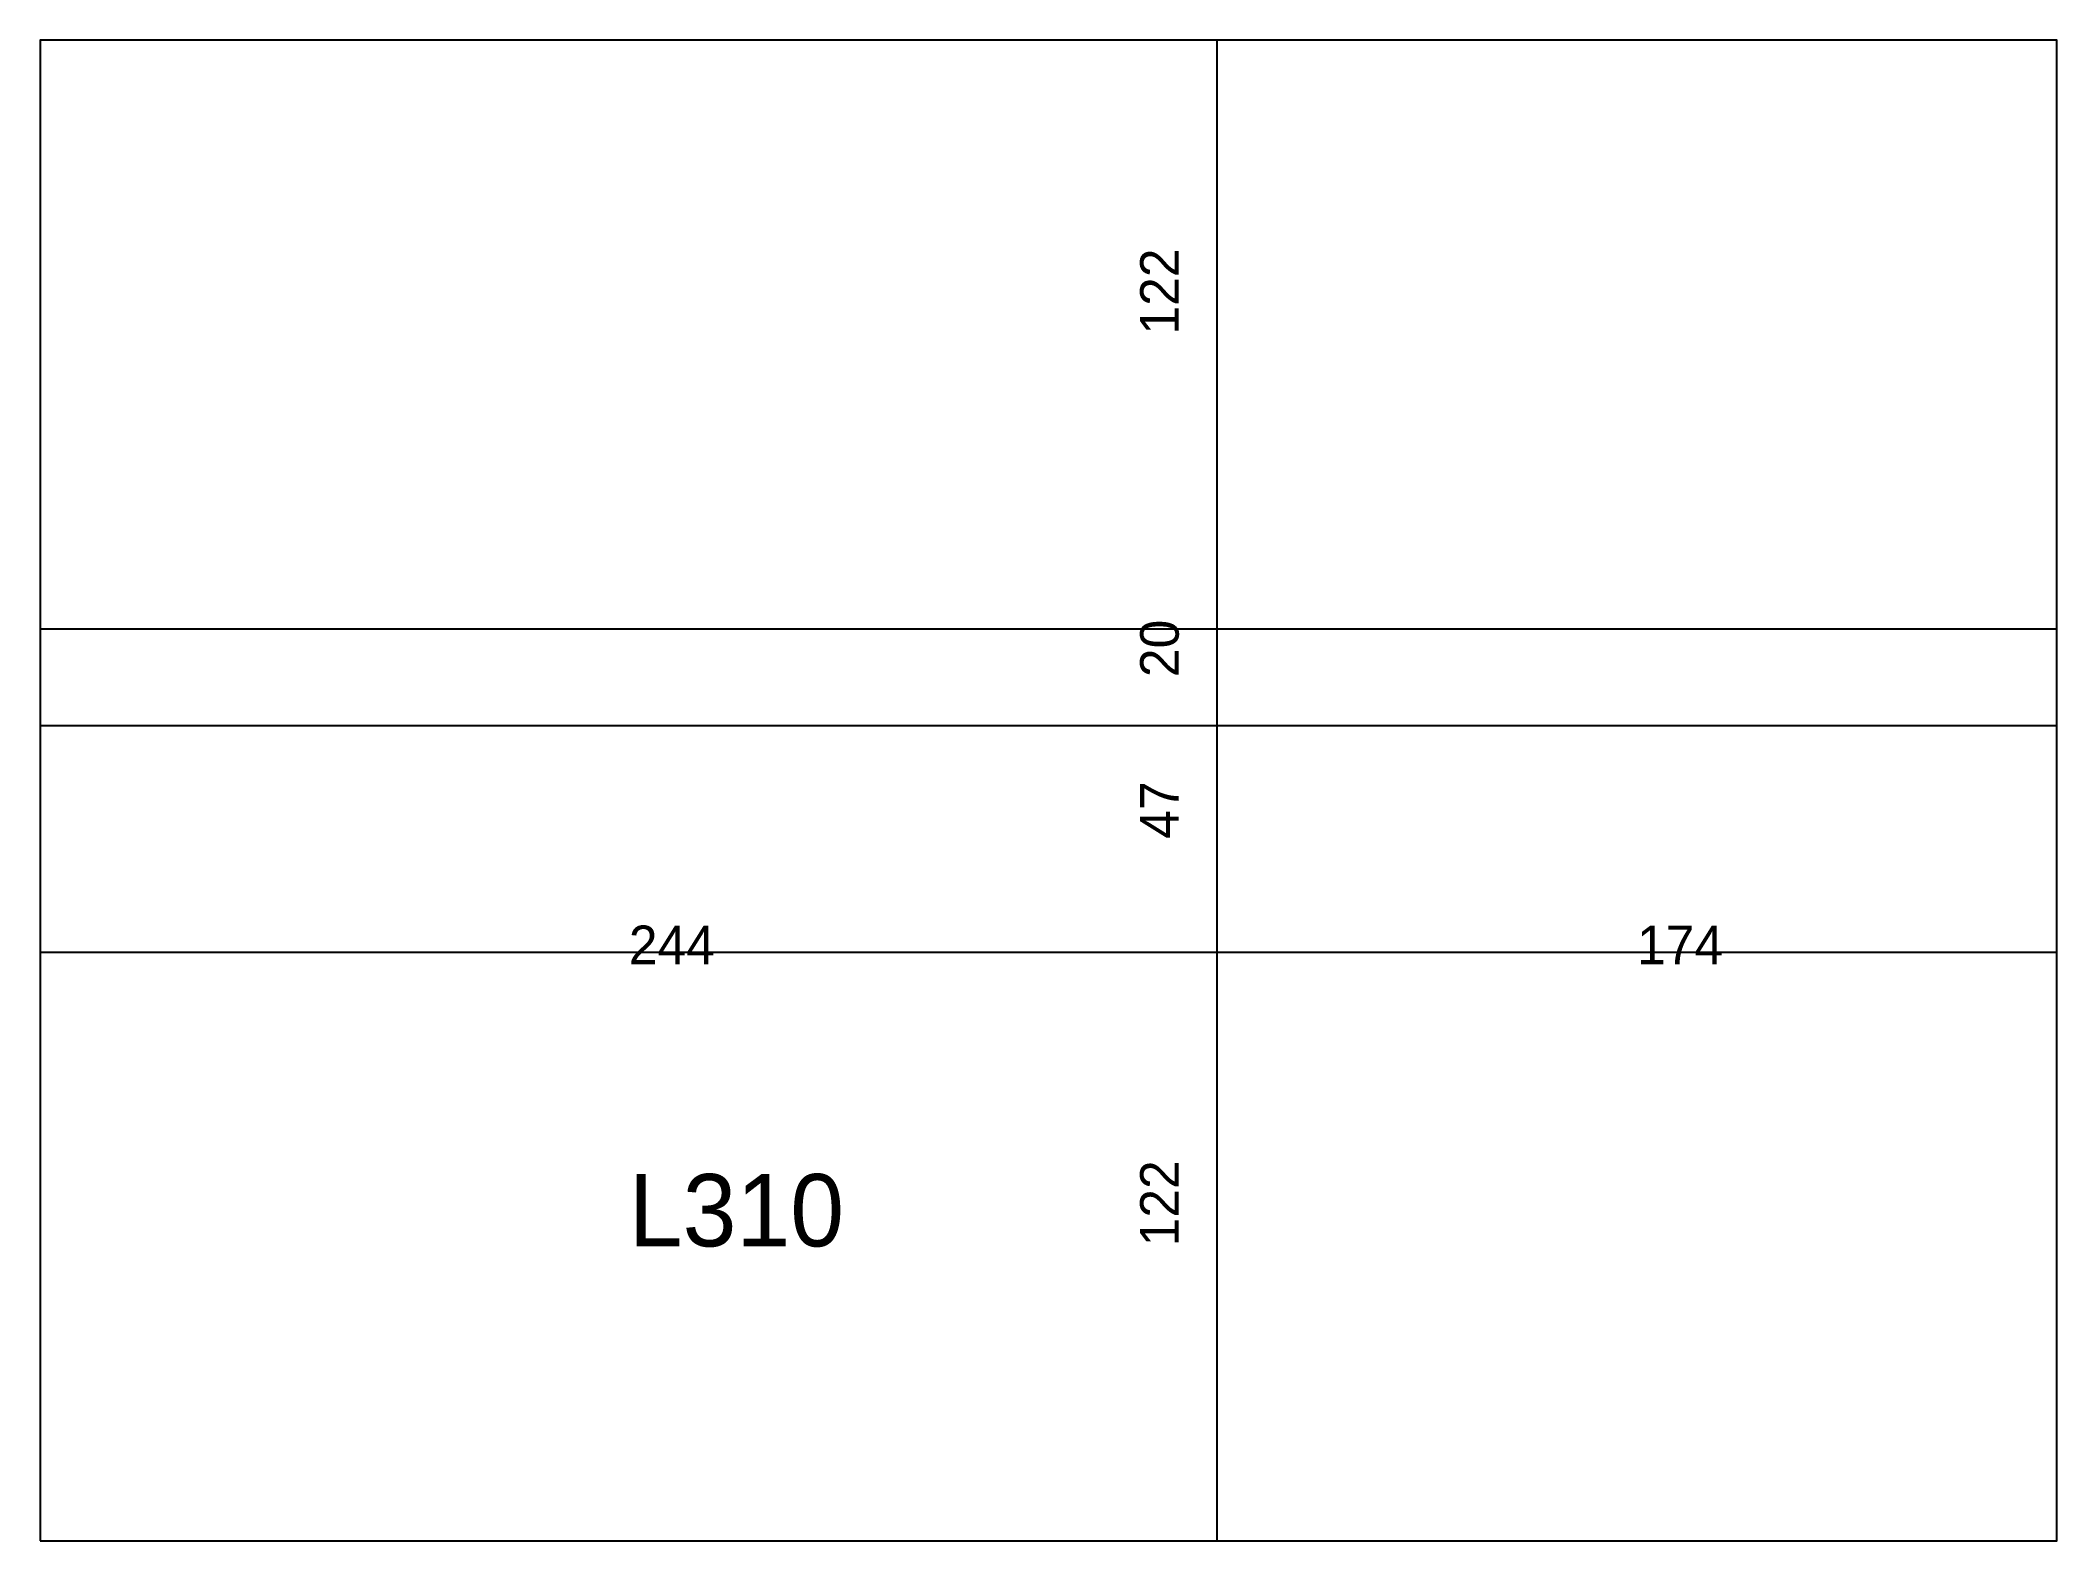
# Model space of a CAD drawing. Extents: x 1622 to 2040, y 2680 to 2991.
import ezdxf

# ---------------------------------------------------------------- set-up
doc = ezdxf.new("R2010")
doc.units = 0
for name, color, linetype in [('3', 3, 'Continuous'), ('4', 4, 'Continuous'), ('Painéis', 200, 'Continuous')]:
    doc.layers.add(name, color=color, linetype=linetype)

msp = doc.modelspace()

# ---------------------------------------------------------------- linework, layer by layer
at = {"layer": '3'}
for p, q in [((2040.5, 2991), (1622.5, 2991)), ((1622.5, 2991), (1622.5, 2680)), ((1866.5, 2680), (1866.5, 2991)), ((2040.5, 2680), (2040.5, 2991)), ((1622.5, 2869), (2040.5, 2869)), ((1622.5, 2849), (2040.5, 2849)), ((1622.5, 2802), (2040.5, 2802)), ((1622.5, 2680), (2040.5, 2680))]:
    msp.add_line(p, q, dxfattribs=at)
at = {"layer": '3', "lineweight": 25}
msp.add_lwpolyline([(1622.5, 2680), (2040.5, 2680), (2040.5, 2991), (1622.5, 2991)], close=True, dxfattribs=at)
at = {"layer": 'Painéis', "lineweight": 18}
for p, q in [((1866.5, 2680), (1866.5, 2991)), ((1622.5, 2869), (2040.5, 2869)), ((1622.5, 2849), (2040.5, 2849)), ((1622.5, 2802), (2040.5, 2802))]:
    msp.add_line(p, q, dxfattribs=at)

# ---------------------------------------------------------------- texts
at = {"layer": '4'}
msp.add_text('L310', height=15, dxfattribs=at).set_placement((1744.5, 2741))
at = {"layer": 'Painéis'}
for s, p in [('122', (1858.5, 2930)), ('20', (1858.5, 2859)), ('47', (1858.5, 2825.5)), ('122', (1858.5, 2741))]:
    msp.add_text(s, height=8, rotation=90, dxfattribs=at).set_placement(p)
for s, p in [('244', (1744.5, 2799.5)), ('174', (1953.5, 2799.5))]:
    msp.add_text(s, height=8, dxfattribs=at).set_placement(p)

doc.saveas('drawing.dxf')
